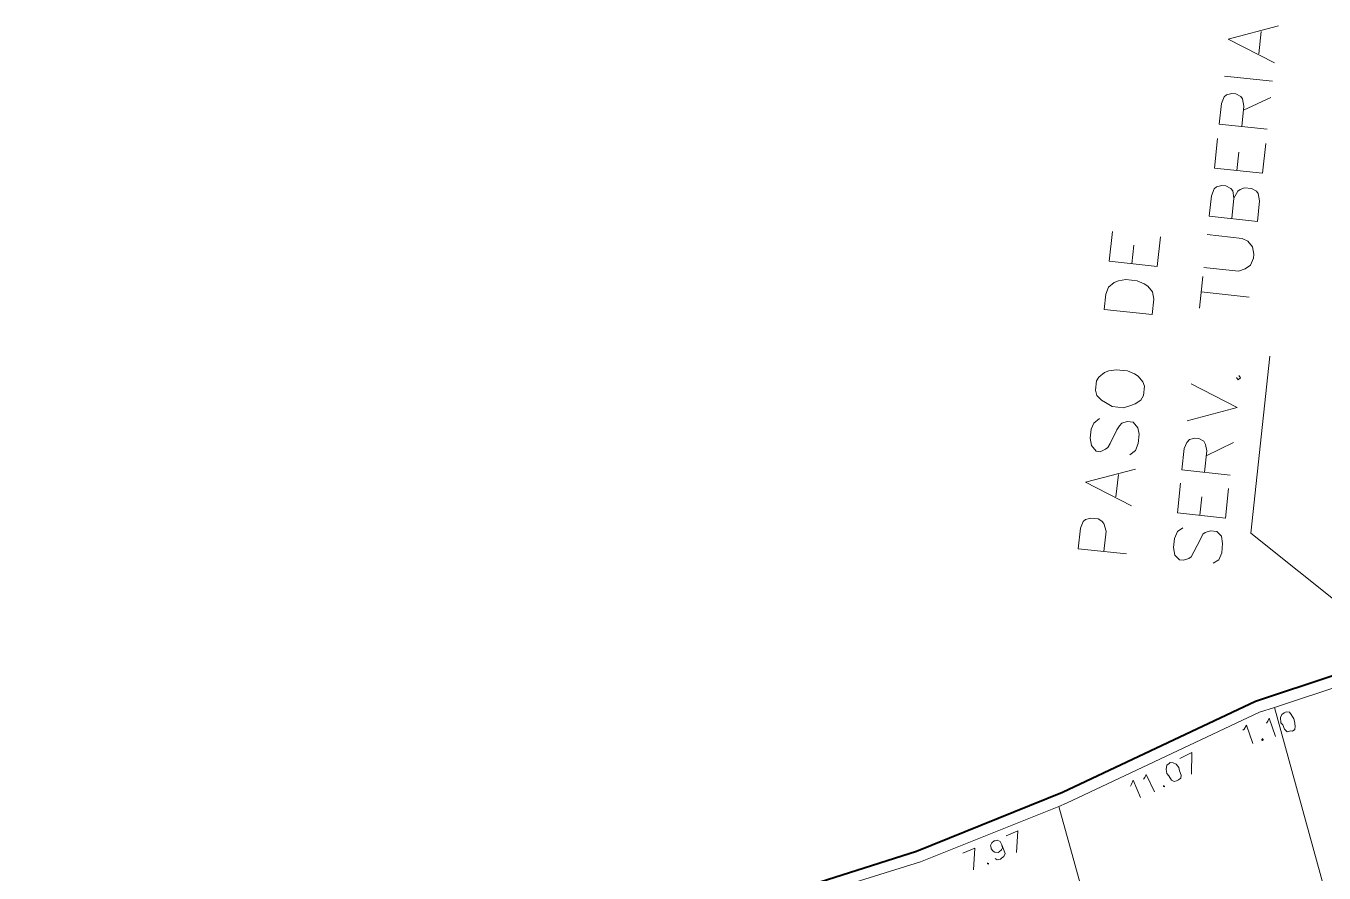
# Model space of a CAD drawing. Header units: metres. Extents: x -977055 to 805873, y -1033982 to 242021.
# Drawn here: x 2703.9 to 2771, y 1112.9 to 1156.7 of the extents above; entities that cross this region are included whole.
import ezdxf

# ---------------------------------------------------------------- set-up
doc = ezdxf.new("R2010")
doc.units = ezdxf.units.M
for name, color, linetype in [('PDF_COTAS', 7, 'Continuous'), ('PDF_LOTES', 7, 'Continuous'), ('PDF_Poligono Ceres', 7, 'Continuous'), ('PDF_texto', 7, 'Continuous')]:
    doc.layers.add(name, color=color, linetype=linetype)

# ---------------------------------------------------------------- blocks, each defined once
blk = doc.blocks.new('CALLE')
at = {"layer": 'PDF_COTAS', "lineweight": 9}
for points in [[(73.325952, -252.53424), (73.579968, -252.999936), (72.690912, -253.042272)], [(73.0296, -253.59264), (72.987264, -253.59264), (72.987264, -253.634976), (73.0296, -253.634976)], [(73.833984, -254.100672), (73.706976, -254.143008), (73.622304, -254.100672), (73.537632, -254.016), (73.495296, -253.973664), (73.495296, -253.846656), (73.537632, -253.761984), (73.622304, -253.677312), (73.66464, -253.677312), (73.749312, -253.634976), (73.87632, -253.677312), (73.960992, -253.761984), (73.960992, -253.80432), (74.003328, -253.888992), (73.960992, -254.016), (73.833984, -254.100672), (73.66464, -254.185344), (73.495296, -254.270016), (73.368288, -254.22768), (73.283616, -254.143008), (73.24128, -254.100672), (73.198944, -253.973664), (73.24128, -253.888992)], [(74.215008, -254.22768), (74.469024, -254.693376), (73.579968, -254.735712)], [(76.797504, -259.09632), (76.882176, -259.138656), (77.05152, -259.180992), (76.374144, -259.562016)], [(77.136192, -259.604352), (77.220864, -259.646688), (77.347872, -259.689024), (76.670496, -260.112384)], [(76.966848, -260.451072), (76.924512, -260.451072), (76.924512, -260.493408), (76.966848, -260.493408)], [(78.152256, -261.00144), (78.448608, -261.467136), (77.559552, -261.551808)], [(79.59168, -263.456928), (79.634016, -263.499264), (79.80336, -263.583936), (79.083648, -263.922624)], [(79.337664, -264.303648), (79.252992, -264.261312), (79.252992, -264.303648), (79.295328, -264.345984)], [(79.972704, -264.38832), (80.057376, -264.430656), (80.184384, -264.472992), (79.464672, -264.81168)]]:
    blk.add_lwpolyline(points, dxfattribs=at)
for points in [[(77.89824, -260.57808), (77.813568, -260.493408), (77.644224, -260.493408), (77.47488, -260.535744), (77.390208, -260.620416), (77.220864, -260.747424), (77.178528, -260.874432), (77.220864, -260.959104), (77.2632, -261.043776), (77.347872, -261.128448), (77.47488, -261.128448), (77.644224, -261.043776), (77.771232, -261.00144), (77.89824, -260.874432), (77.940576, -260.747424), (77.940576, -260.620416)], [(80.480736, -265.065696), (80.396064, -264.981024), (80.269056, -264.938688), (80.057376, -264.981024), (79.972704, -265.065696), (79.80336, -265.150368), (79.718688, -265.277376), (79.761024, -265.404384), (79.761024, -265.489056), (79.845696, -265.573728), (79.972704, -265.573728), (80.184384, -265.531392), (80.269056, -265.489056), (80.4384, -265.362048), (80.523072, -265.277376), (80.523072, -265.150368)]]:
    blk.add_lwpolyline(points, close=True, dxfattribs=at)
at = {"layer": 'PDF_LOTES', "lineweight": 20}
for points in [[(71.378496, -247.623264), (72.775584, -250.8408), (75.654432, -256.259808), (59.863104, -262.525536), (56.349216, -253.59264)], [(63.376992, -271.458432), (59.863104, -262.525536), (75.654432, -256.259808), (75.823776, -256.55616), (80.396064, -264.049632), (80.65008, -264.642336)], [(92.842848, -255.92112), (92.631168, -256.005792), (92.461824, -256.217472), (92.377152, -256.386816), (92.250144, -256.683168), (92.250144, -257.148864), (92.377152, -257.445216), (92.461824, -257.61456), (92.631168, -257.82624), (92.842848, -257.910912), (93.223872, -257.910912), (93.393216, -257.82624), (93.604896, -257.61456), (93.689568, -257.445216), (93.77424, -257.148864), (93.77424, -256.683168), (93.689568, -256.386816), (93.604896, -256.217472), (93.393216, -256.005792), (93.223872, -255.92112)], [(96.187392, -257.910912), (96.187392, -255.92112), (96.822432, -255.92112), (97.118784, -256.005792), (97.330464, -256.217472), (97.415136, -256.386816), (97.499808, -256.683168), (97.499808, -257.148864), (97.415136, -257.445216), (97.330464, -257.61456), (97.118784, -257.82624), (96.822432, -257.910912)], [(80.65008, -264.642336), (84.629664, -273.363552), (66.89088, -280.391328), (63.376992, -271.458432)]]:
    blk.add_lwpolyline(points, close=True, dxfattribs=at)
for points in [[(86.280768, -257.910912), (86.280768, -255.92112), (87.127488, -255.92112), (87.42384, -256.005792), (87.508512, -256.090464), (87.593184, -256.302144), (87.593184, -256.598496), (87.508512, -256.76784), (87.42384, -256.852512), (87.127488, -256.97952), (86.280768, -256.97952)], [(88.27056, -257.910912), (89.032608, -255.92112), (89.794656, -257.910912)], [(91.699776, -256.217472), (91.488096, -256.005792), (91.23408, -255.92112), (90.853056, -255.92112), (90.556704, -256.005792), (90.345024, -256.217472), (90.345024, -256.386816), (90.472032, -256.598496), (90.556704, -256.683168), (90.726048, -256.76784), (91.318752, -256.97952), (91.488096, -257.064192), (91.615104, -257.148864), (91.699776, -257.360544), (91.699776, -257.61456), (91.488096, -257.82624), (91.23408, -257.910912), (90.853056, -257.910912), (90.556704, -257.82624), (90.345024, -257.61456)], [(99.404928, -257.910912), (98.177184, -257.910912), (98.177184, -255.92112), (99.404928, -255.92112)], [(98.177184, -256.852512), (98.939232, -256.852512)], [(88.566912, -257.233536), (89.498304, -257.233536)], [(87.593184, -260.112384), (87.42384, -259.900704), (87.127488, -259.816032), (86.746464, -259.816032), (86.450112, -259.900704), (86.280768, -260.112384), (86.280768, -260.281728), (86.36544, -260.493408), (86.450112, -260.57808), (86.661792, -260.662752), (87.21216, -260.874432), (87.42384, -260.959104), (87.508512, -261.043776), (87.593184, -261.255456), (87.593184, -261.509472), (87.42384, -261.721152), (87.127488, -261.805824), (86.746464, -261.805824), (86.450112, -261.721152), (86.280768, -261.509472)], [(89.413632, -261.805824), (88.185888, -261.805824), (88.185888, -259.816032), (89.413632, -259.816032)], [(89.964, -261.805824), (89.964, -259.816032), (90.853056, -259.816032), (91.107072, -259.900704), (91.23408, -259.985376), (91.318752, -260.197056), (91.318752, -260.3664), (91.23408, -260.57808), (91.107072, -260.662752), (90.853056, -260.747424), (89.964, -260.747424)], [(91.996128, -259.816032), (92.758176, -261.805824), (93.520224, -259.816032)], [(96.653088, -259.816032), (97.965504, -259.816032)], [(97.330464, -259.816032), (97.330464, -261.805824)], [(98.346528, -259.816032), (98.346528, -261.255456), (98.473536, -261.509472), (98.64288, -261.721152), (98.939232, -261.805824), (99.108576, -261.805824), (99.404928, -261.721152), (99.616608, -261.509472), (99.70128, -261.255456), (99.70128, -259.816032)], [(101.310048, -260.747424), (101.6064, -260.874432), (101.691072, -260.959104), (101.775744, -261.128448), (101.775744, -261.4248), (101.691072, -261.63648), (101.6064, -261.721152), (101.310048, -261.805824), (100.463328, -261.805824), (100.463328, -259.816032), (101.310048, -259.816032), (101.6064, -259.900704), (101.691072, -259.985376), (101.775744, -260.197056), (101.775744, -260.3664), (101.691072, -260.57808), (101.6064, -260.662752), (101.310048, -260.747424), (100.463328, -260.747424)], [(103.680864, -261.805824), (102.45312, -261.805824), (102.45312, -259.816032), (103.680864, -259.816032)], [(104.273568, -261.805824), (104.273568, -259.816032), (105.120288, -259.816032), (105.41664, -259.900704), (105.501312, -259.985376), (105.585984, -260.197056), (105.585984, -260.3664), (105.501312, -260.57808), (105.41664, -260.662752), (105.120288, -260.747424), (104.273568, -260.747424)], [(106.26336, -261.805824), (106.26336, -259.816032)], [(107.025408, -261.805824), (107.787456, -259.816032), (108.549504, -261.805824)], [(88.185888, -260.747424), (88.947936, -260.747424)], [(90.641376, -260.747424), (91.318752, -261.805824)], [(102.45312, -260.747424), (103.215168, -260.747424)], [(104.950944, -260.747424), (105.585984, -261.805824)], [(107.32176, -261.128448), (108.253152, -261.128448)], [(93.98592, -261.63648), (93.901248, -261.721152), (93.98592, -261.805824), (94.070592, -261.721152)]]:
    blk.add_lwpolyline(points, dxfattribs=at)
at = {"layer": 'PDF_Poligono Ceres', "lineweight": 40}
blk.add_lwpolyline([(51.141888, -203.00112), (54.655776, -216.252288), (55.163808, -217.099008), (59.2704, -221.374944), (63.546336, -227.174976), (65.705472, -232.890336), (67.52592, -236.996928), (69.177024, -241.52688), (73.198944, -250.62912), (76.247136, -256.34448), (80.819424, -263.837952), (86.534784, -276.369408), (88.69392, -282.719808), (91.318752, -290.551968), (93.1392, -295.843968), (95.806368, -307.401696), (80.692416, -307.486368), (64.054368, -307.020672), (43.987104, -307.613376), (32.048352, -308.20608), (0.21168, -306.30096)], dxfattribs=at)
at = {"layer": 'PDF_texto', "lineweight": 9}
blk.add_lwpolyline([(84.968352, -267.182496), (87.677856, -262.90656), (95.001984, -262.90656)], dxfattribs=at)

msp = doc.modelspace()

# ---------------------------------------------------------------- block references
at = {"xscale": 1.255773352820658, "yscale": 1.255773352820658, "zscale": 1.255773352820658, "rotation": 83.85573648860341}
msp.add_blockref('CALLE', (2427.15058, 1056.36283, 1015.371), dxfattribs=at)

doc.saveas('drawing.dxf')
